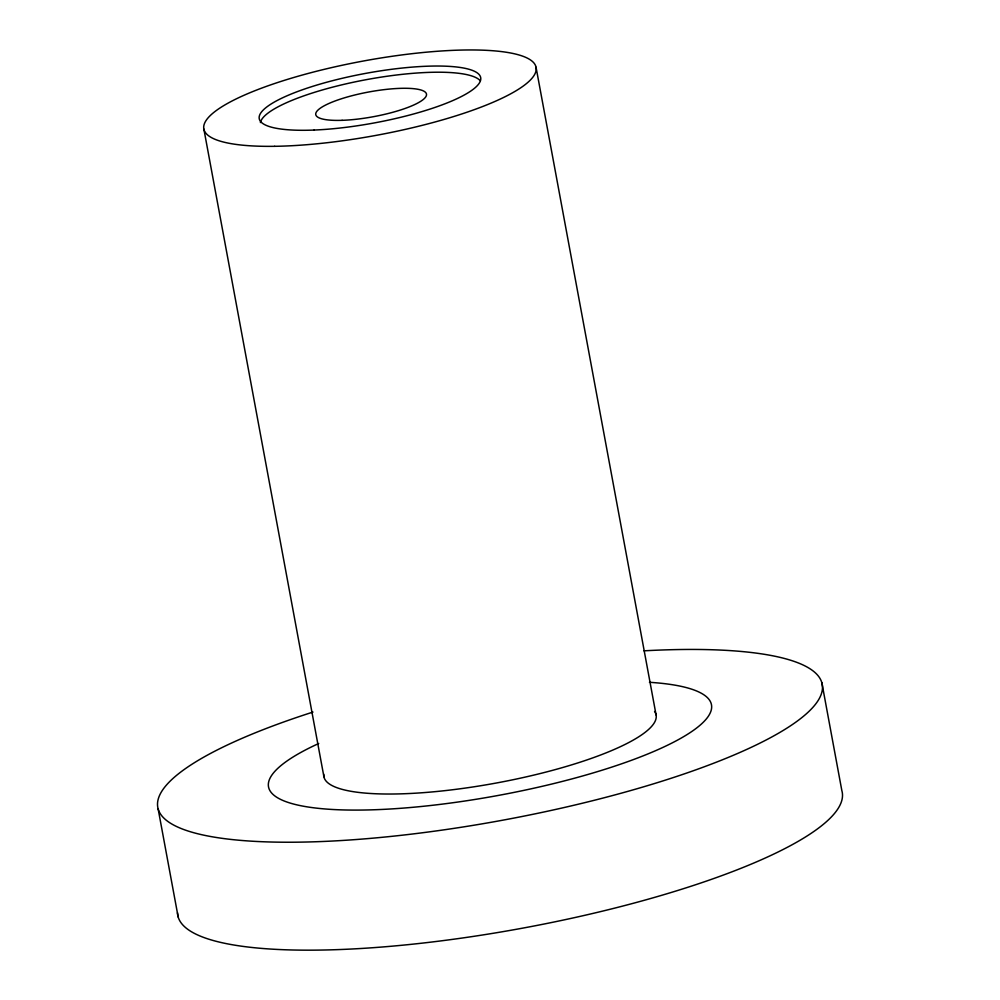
<?xml version="1.0" encoding="UTF-8"?>
<svg xmlns="http://www.w3.org/2000/svg" width="1000" height="1000" viewBox="0 0 1000 1000"><rect width="100%" height="100%" fill="white"/><g stroke="black" fill="none" stroke-linecap="round" stroke-linejoin="round"><path stroke-width="1.5" d="M821.85 682.675L841.85 790.612A337.875 75.438 -10.5 0 1 521.6 928.337A337.875 75.438 -10.5 0 1 177.5 912.75M536.05 67.263L656.087 714.938M203.863 129.05L323.913 776.725M158.15 808.988L178.15 916.938M654.562 711.462A168.938 37.713 -10.5 0 1 500.075 782.312A168.938 37.713 -10.5 0 1 323.775 774.237M260.4 122.575A112.625 25.15 -10.5 0 1 364.35 80.025A112.625 25.15 -10.5 0 1 480.337 80.812M644.013 650.825A337.875 75.438 -10.5 0 1 753.175 746.413A337.875 75.438 -10.5 0 1 243.85 840.638A337.875 75.438 -10.5 0 1 312.987 712.062M649.45 682.3A225.25 50.287 -10.5 0 1 649.975 753.075A225.25 50.287 -10.5 0 1 342.8 809.912A225.25 50.287 -10.5 0 1 318.725 743.5M314.113 130.05A112.625 25.15 -10.5 0 0 480.788 78.787A112.625 25.15 -10.5 0 0 314.975 85.638A112.625 25.15 -10.5 0 0 314.113 130.05M274.688 146.312A168.938 37.713 -10.5 0 0 535.588 72.35A168.938 37.713 -10.5 0 0 299.6 75.8A168.938 37.713 -10.5 0 0 274.688 146.312M342.1 120.325A56.312 12.575 -10.5 0 0 426.5 94.95A56.312 12.575 -10.5 0 0 344.712 97.75A56.312 12.575 -10.5 0 0 342.1 120.325"/></g></svg>
